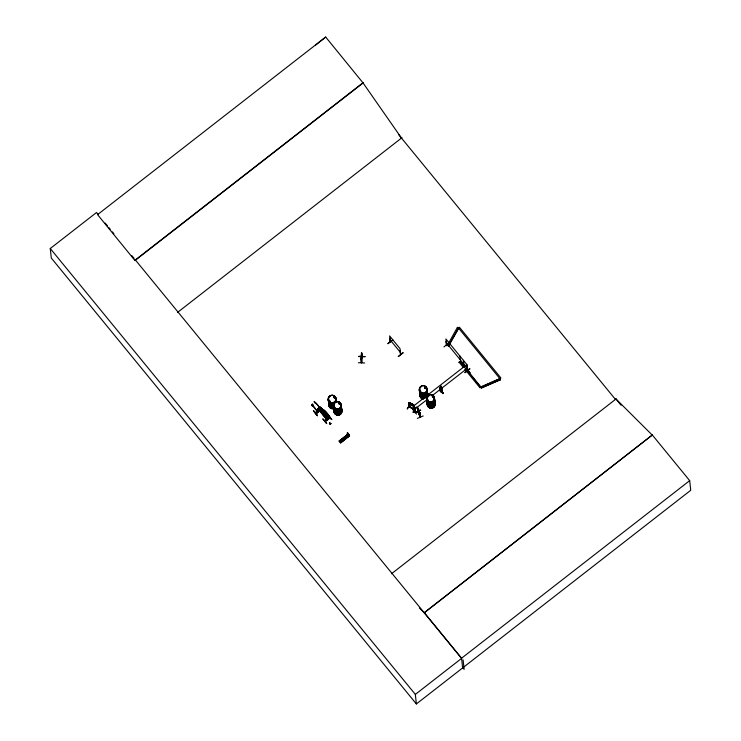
<?xml version="1.0" encoding="UTF-8"?>
<svg xmlns="http://www.w3.org/2000/svg" width="741" height="741" viewBox="0 0 741 741"><rect width="100%" height="100%" fill="white"/><g stroke="black" fill="none" stroke-linecap="round" stroke-linejoin="round"><path stroke-width="1.11" d="M409.013 406.698L408.671 402.539L412.292 403.891L414.191 405.466L414.562 411.635C415.896 412.311 413.256 407.865 414.089 405.623L440.237 385.274L440.932 391.229M414.571 409.31L413.858 409.245L413.598 405.234L414.099 405.503M414.571 409.347L409.495 406.79M361.664 352.957L361.682 356.143L361.58 355.217M414.645 411.533L415.247 411.375L414.719 411.681M415.192 411.44C415.757 411.125 413.793 406.744 414.775 407.596M440.747 391.109C440.117 392.211 441.729 389.062 440.349 387.423L440.441 391.813L439.913 387.775M441.303 390.627L440.96 386.95C443.59 386.32 440.793 392.193 441.932 390.535L441.377 390.766L441.849 390.238M361.627 356.097L361.654 354.42M361.636 353.401L361.599 352.966M358.431 362.729L364.683 362.979M348.251 433.55L348.937 434.948L348.548 435.94L347.205 432.976M349.363 435.754L340.23 442.312L340.656 442.84L349.539 435.967L348.103 434.059L339.174 441.043L339.61 441.571L348.539 434.458L348.622 435.893L347.297 433.152M358.783 356.569L365.035 356.773M361.478 361.988C361.46 366.387 360.58 350.456 361.728 362.747C362.164 357.718 362.136 357.607 361.636 353.55M361.256 358.931L361.293 358.375M361.497 358.19L361.488 355.921M361.682 356.134L361.321 359.617L361.571 358.144M417.868 412.144L417.674 411.505M390.229 342.073L390.044 338.433M390.618 341.962L390.637 341.916M400.427 354.541L400.223 350.549L400.649 354.328M400.835 354.374L399.983 348.576L389.609 335.905L390.266 342.064M317.843 409.977L318.037 411.764L317.407 409.449M317.556 411.357L317.491 409.171L318.185 409.708M318.074 411.033L318.417 411.45L318.167 409.616M361.543 357.431L361.432 358.412L361.423 354.309L361.256 359.005M361.673 352.883L361.608 353.966M361.534 356.801L361.349 355.782M361.071 358.366L361.376 362.534M446.508 344.898L446.916 345.51L445.897 338.943L466.645 364.285L466.96 367.156M467.367 370.444L466.719 369.981L467.312 370.194M467.302 370.259L467.099 368.444M329.662 401.224L329.625 400.779M329.93 401.057L329.652 401.252M329.912 401.233L329.384 401.381M334.2 397.639L334.274 396.963M334.719 397.509L334.812 397.13M334.839 397.343L334.163 397.63M334.839 407.291L334.645 407.142M339.276 403.891L339.341 403.308M339.962 403.817L339.452 404.021M339.174 404.002L340.1 404.03L339.943 403.224M420.545 391.535L420.406 391.637M425.167 387.376L425.464 388.025L425.927 387.552M425.853 387.802L425.732 387.376M424.991 387.867C426.232 389.368 426.288 386.005 424.945 387.45M428.057 400.075L427.752 400.612M427.844 400.427L428.289 400.196L427.853 400.427M432.512 396.787L432.901 396.278M433.244 396.426L432.466 396.759M318.287 408.217L318.658 408.68M318.473 407.921L318.593 409.375L324.966 417.146L318.398 409.523L318.435 407.939L326.151 417.924L324.762 416.359M327.744 417.127L327.735 416.961M327.707 416.331L327.337 415.997M361.756 356.653L361.413 362.534M321.501 408.411L327.93 416.303L321.511 408.541M327.568 417.257L327.624 416.016L328.078 417.544M446.415 345.287L446.147 341.268L446.795 345.695L446.397 345.149M347.946 433.133L347.464 432.818L348.094 433.466M348.807 435.069L348.937 434.948M467.293 370.796L467.043 370.417M417.665 411.551L417.544 407.643L420.091 413.867L417.544 408.282M419.86 416.516C420.925 419.563 419.258 408.458 417.479 407.67L417.859 412.005M420.342 416.914L417.905 411.524M447.434 345.287L457.382 327.374L458.447 327.93L499.962 378.734L500.916 377.993L459.401 327.189L448.518 345.964L447.453 345.408M318.361 411.412L318.148 409.569M326.642 417.554L327.133 417.164L327.559 419.369M327.337 417.628L326.688 417.137L327.142 417.822M327.198 419.684C326.976 415.34 326.725 421.323 327.235 418.971M412.265 403.947L409.643 403.058L410.912 404.503L413.283 405.42L412.274 403.901L410.634 404.725L408.8 403.169M414.46 409.532C407.967 406.522 409.634 408.171 408.726 402.65L410.44 402.909M410.264 403.697L407.217 409.051L410.542 403.771M411.051 403.4C409.162 403.808 414.126 405.79 411.653 403.715M410.662 404.725L412.496 405.707M412.292 403.891L414.154 405.531M413.839 409.106L413.598 405.234M415.025 408.476L413.311 412.283L416.331 406.92M413.08 412.153L415.599 407.689M413.302 412.265L415.803 407.791M333.969 397L333.83 397.435A3.9 3.788 -6.2 0 1 335.96 402.344A3.909 3.798 -6.2 0 0 333.765 397.426M335.025 407.606L334.691 407.217M339.054 403.465L339.971 403.206M420.638 391.192L420.545 391.739L420.814 391.257M428.483 403.502L428.631 403.502M312.767 405.772L317.046 410.968L313.017 405.605M326.309 419.036L325.54 417.609L326.577 418.85M326.8 419.202L327.05 419.712M330.134 422.694L329.68 422.861M318.862 408.541L318.676 409.68L318.723 408.43M327.855 417.729L321.464 409.819L328.031 417.618L327.707 416.97M333.941 396.991L334.784 396.87M339.313 403.465L339.749 403.345M421.249 394.592L420.684 394.564M412.635 409.365L416.525 414.126M443.09 393.452L439.821 389.507M443.322 393.193L440.071 389.238M326.688 423.62L322.78 418.813L326.679 423.556M326.401 418.934L325.401 417.711M329.671 422.722L329.402 423.296M446.971 345.528L446.508 341.694M447.87 343.565L443.942 346.945M440.043 387.941L440.349 387.423M441.534 386.765L440.96 386.95M466.802 367.101L467.108 366.591L467.293 370.908M440.478 391.619L440.932 391.285L440.534 391.739M464.866 372.491L469.701 368.536M469.924 368.87L465.042 372.714M469.868 372.603L467.238 369.463L469.877 372.603L467.571 370.37M392.776 339.952L387.784 343.741L392.786 340.036M398.315 356.588L403.197 352.679L398.306 356.504M652.321 434.995L424.223 612.761L652.321 434.995L689.686 480.64L690.732 490.283L416.377 703.95L51.305 258.063L50.268 248.513L96.515 212.51L97.96 214.269M325.688 37.05L97.571 214.631L134.973 260.545L363.09 82.973L325.688 37.05L315.749 44.988M134.945 260.267L363.062 82.696M177.553 312.406L402.02 137.659M320.149 407.17L321.677 408.643M318.278 409.588L317.741 410.06L317.305 409.486L317.843 409.06L318.991 409.662M320.214 407.55L321.9 409.81M321.826 409.106L320.168 407.068M318.056 409.588L317.491 409.171M318.574 409.217L324.956 417.016M315.12 412.765L320.029 408.949M320.168 409.125L315.323 413.015L320.195 409.106M320.686 409.745L315.805 413.598L320.649 409.662A4.39 0.537 52.1 0 0 317.796 405.308A4.39 0.537 52.1 0 0 315.175 402.984L315.722 403.641L314.045 401.594L314.582 402.252A5.261 0.648 52.1 0 1 317.722 405.04A5.261 0.648 52.1 0 1 321.122 410.236M324.688 415.664L326.373 418.443L324.66 415.423L321.437 411.885L323.196 414.858L321.529 412.413M323.335 410.653L325.151 413.58L325.058 413.052M318.528 407.004L322.391 411.774M323.502 412.089L325.058 413.561M324.604 415.469L326.373 417.915M324.817 416.831L326.42 418.396M327.948 414.849L331.857 419.591L327.717 414.969M326.327 418.378L322.511 413.265L323.456 414.154M327.244 418.906L327.578 419.462L327.05 417.026L326.503 417.489L326.938 418.017L327.485 417.591L326.855 417.924M324.326 420.731L329.226 416.914L330.866 418.86M329.912 417.748L324.956 421.509L329.856 417.637A4.39 0.537 52.1 0 0 326.994 413.274A4.39 0.537 52.1 0 0 324.382 410.94L324.919 411.607L323.243 409.56L323.78 410.218A5.261 0.648 52.1 0 1 326.92 413.006A5.261 0.648 52.1 0 1 330.319 418.202M325.169 421.759L330.069 417.943M339.193 441.062L348.103 434.059M348.668 434.643L339.619 441.58L348.029 434.133L348.474 434.689L348.131 434.226M348.363 434.217L348.715 434.93L348.465 434.522M348.187 435.162L348.557 434.745M340.221 442.303L349.409 435.643L340.675 442.849M349.307 435.523L340.573 442.664M460.059 361.46L459.124 362.321L460.059 361.46L481.307 388.006L500.434 379.698L481.307 388.006M427.122 399.612L414.367 409.375M432.531 395.407L440.645 389.09M441.256 388.608L467.404 368.258M480.807 386.802L479.872 387.663L499.953 378.614L480.826 386.922L467.228 370.324M615.41 399.353L615.947 398.936L652.339 435.18M391.517 573.747L615.993 399.001L621.125 405.271M462.625 667.947L461.569 658.221L689.686 480.64M416.377 703.95L415.34 694.4L461.587 658.397L135.51 260.128M615.993 399.001L615.456 399.418L398.556 134.501M316.231 409.532L317.185 410.866M469.627 372.714L466.33 368.796M328.059 417.433L321.464 409.819M441.506 387.524L442.007 390.544M414.738 408.356L415.053 411.255M334.775 397.76L333.867 397.269M330.106 404.327L329.625 404.215M335.293 410.662L334.941 410.468M432.485 396.185L433.077 396.092M433.207 397.056L432.411 396.972M318.037 411.764L317.713 409.921M418.257 408.976L419.323 412.57M418.535 409.671L418.711 410.662M414.904 412.672L420.545 410.032M414.803 412.496L420.647 410.264M419.897 416.72L419.712 412.728M420.027 413.265L419.517 412.82M417.405 418.378L423.176 415.97M334.256 396.954L334.645 397.056A3.909 3.798 -6.2 0 1 334.663 403.058M343.639 439.478L343.62 438.561L343.398 439.459M446.721 345.639L446.369 345.167M425.593 388.191L425.065 387.997M358.801 356.245L365.044 356.551M361.756 357.394L361.376 352.957M414.256 406.077L412.431 405.735L414.219 406.133M417.544 407.643L417.961 411.588L420.342 416.84M420.064 417.109L419.776 412.672M420.11 417.044L417.729 411.737M409.236 406.439L409.699 406.726L409.199 402.817M409.171 406.457L408.736 402.576L409.125 403.095M413.497 405.42L413.997 405.688M409.199 406.327L414.506 409.291M433.013 396.213L433.226 396.685M348.798 434.986L348.307 435.171M418.813 410.495L418.98 411.274M408.745 403.141L410.653 404.716M348.279 434.448L339.526 441.423M349.076 435.402L349.53 435.958M339.174 441.034L340.573 442.692M321.659 410.903L320.093 408.976M362.034 356.81L361.599 352.883M339.248 404.151L339.183 403.586M419.378 607.935L424.223 612.761M323.984 415.006L323.363 414.386L324.039 415.479M321.77 409.523L320.455 407.698M320.205 407.124L321.798 408.865M324.465 420.907L329.421 417.164M321.844 409.847L324.076 412.2L323.03 410.375M440.015 389.358L443.285 393.295L442.84 393.647L439.57 389.627M462.801 667.715L464.125 669.327L463.097 659.861M446.314 342.759L465.783 366.536M460.068 361.58L464.366 366.823M459.105 362.201L463.412 367.564M464.829 369.194L479.872 387.663M390.025 339.721L400.399 352.392M321.325 408.541L327.717 416.479M321.872 409.569L323.215 411.079L322.548 409.986M326.688 417.137L327.272 417.711M343.37 437.922L344.667 439.515M342.472 438.626L343.768 440.21M318.074 409.754L317.63 409.06M342.972 440.83L341.675 439.246M340.777 439.941L342.073 441.534M340.175 440.413L341.471 441.96M424.204 612.575L461.569 658.221M105.185 223.097L107.352 225.736M108.797 227.506L110.242 229.265M112.4 231.914L113.845 233.674M131.898 255.719L134.065 258.368M50.268 248.513L415.34 694.4M363.09 82.973L401.483 138.076M419.647 412.746L418.6 410.662M417.785 408.18L417.322 407.856M499.953 378.614L500.453 379.818M417.516 407.763L418.183 412.144M419.063 410.81L419.962 413.293M418.304 408.902L419.332 412.617M467.21 367.517L467.654 370.667L466.997 364.433L440.849 384.792L441.46 390.97M463.44 360.367L463.857 364.192M457.382 327.374L458.466 328.05L448.518 345.964M459.874 356.013L460.291 359.83M390.405 340.147L390.646 342.147M348.409 436.217L347.325 435.013M327.874 416.201L328.031 417.6M317.481 415.59L313.582 410.838M334.562 397.037A3.9 3.788 -6.2 0 1 334.663 403.058M328.569 401.622A3.909 3.798 -6.2 0 0 334.006 405.512A3.881 3.779 -6.2 0 1 328.587 401.566M336.331 402.446A3.909 3.798 -6.2 0 0 336.034 400.501A3.881 3.779 -6.2 0 1 336.294 402.382A3.9 3.788 -6.2 0 0 336.118 401.39A3.909 3.798 -6.2 0 1 336.405 402.344M328.689 402.687A3.909 3.798 -6.2 0 0 334.117 406.577A3.9 3.788 -6.2 0 1 328.708 403.678M336.145 401.566A3.909 3.798 -6.2 0 1 336.423 402.52M334.006 405.586A3.881 3.779 -6.2 0 1 328.606 401.724M336.016 400.603A3.881 3.779 -6.2 0 1 336.294 401.557M333.339 408.708A3.881 3.779 -6.2 0 1 329.161 403.604A3.909 3.798 -6.2 0 0 333.348 408.8M333.885 409.023A3.9 3.788 -6.2 0 0 338.322 413.182A3.9 3.788 -6.2 0 0 341.323 407.911A3.909 3.798 -6.2 0 1 338.322 413.191A3.909 3.798 -6.2 0 1 333.876 409.023A3.9 3.788 -6.2 0 0 339.091 410.959A3.9 3.788 -6.2 0 0 341.119 405.957A3.909 3.798 -6.2 0 1 337.609 411.292A3.909 3.798 -6.2 0 1 333.913 406.114A3.9 3.788 -6.2 0 0 333.691 408.069M333.756 408.004A3.909 3.807 -6.2 0 0 338.211 412.181A3.909 3.798 -6.2 0 0 341.221 406.846A3.909 3.807 -6.2 0 1 338.211 412.181A3.881 3.779 -6.2 0 1 333.793 408.059A3.909 3.798 -6.2 0 0 338.211 412.135A3.881 3.779 -6.2 0 0 341.203 406.939M341.193 406.79A3.881 3.779 -6.2 0 1 338.202 412.042A3.881 3.779 -6.2 0 1 333.774 407.902M341.268 405.679A3.909 3.798 -6.2 0 1 336.96 410.032A3.909 3.798 -6.2 0 1 333.774 404.882A3.9 3.788 -6.2 0 0 336.96 410.032A3.9 3.788 -6.2 0 0 341.258 405.679M334.247 409.115A3.9 3.788 -6.2 0 0 337.933 414.284A3.909 3.798 -6.2 0 0 341.453 408.958A3.9 3.788 -6.2 0 1 337.933 414.284A3.909 3.798 -6.2 0 1 334.237 409.115M427.288 390.896A3.9 3.788 -6.2 0 1 422.991 395.24A3.9 3.788 -6.2 0 1 419.814 390.099A3.909 3.798 -6.2 0 0 422 395.018A3.909 3.798 -6.2 0 0 427.066 392.85A3.909 3.798 -6.2 0 0 424.871 387.932A3.9 3.788 -6.2 0 1 425.76 388.414M426.492 389.099A3.9 3.788 -6.2 0 1 427.011 389.942M419.906 390.989A3.909 3.798 -6.2 0 0 423.593 396.166A3.909 3.798 -6.2 0 0 427.112 390.831A3.881 3.779 -6.2 0 1 424.111 396.185A3.881 3.779 -6.2 0 1 419.693 392.045M427.085 390.776A3.881 3.779 -6.2 0 1 424.093 396.027A3.881 3.779 -6.2 0 1 419.675 391.887M420.166 387.997A3.909 3.798 -6.2 0 1 420.879 387.274M419.795 393.999A3.9 3.788 -6.2 0 0 425.195 396.898A3.909 3.798 -6.2 0 1 419.767 393.008M424.334 398.223A3.9 3.788 -6.2 0 1 419.897 394.064A3.909 3.798 -6.2 0 0 424.334 398.232M427.631 394.888A3.9 3.788 -6.2 0 0 427.335 392.943A3.909 3.798 -6.2 0 1 427.39 395.851M427.381 392.804A3.955 3.853 -6.2 0 1 427.437 395.759M425.325 397.889A3.955 3.853 -6.2 0 1 419.823 393.943A3.9 3.788 -6.2 0 0 424.315 398.047M425.297 397.778A3.909 3.798 -6.2 0 1 419.869 393.888M420.23 393.98A3.909 3.798 -6.2 0 0 423.417 399.14A3.881 3.779 -6.2 0 1 420.249 393.934M434.522 398.815A3.9 3.788 -6.2 0 0 432.105 395.861A3.909 3.798 -6.2 0 1 434.3 400.77A3.909 3.798 -6.2 0 1 429.234 402.937A3.909 3.798 -6.2 0 1 427.038 398.019A3.9 3.788 -6.2 0 0 429.724 403.085A3.9 3.788 -6.2 0 0 434.541 399.807A3.909 3.807 -6.2 0 1 430.947 405.188A3.881 3.779 -6.2 0 1 427.288 400.057A3.909 3.807 -6.2 0 0 430.947 405.188A3.881 3.779 -6.2 0 0 434.448 399.908M432.086 395.675A3.909 3.798 -6.2 0 1 434.282 400.594A3.909 3.798 -6.2 0 1 429.215 402.761A3.909 3.798 -6.2 0 1 427.02 397.843A3.9 3.788 -6.2 0 0 429.224 402.752A3.9 3.788 -6.2 0 0 434.272 400.594A3.9 3.788 -6.2 0 0 432.086 395.685M427.52 396.972A3.909 3.798 -6.2 0 1 429.104 395.74A3.9 3.788 -6.2 0 0 427.52 396.972M427.362 401.02A3.909 3.798 -6.2 0 0 431.058 406.198A3.909 3.798 -6.2 0 0 434.578 400.862A3.9 3.788 -6.2 0 1 431.568 406.151A3.9 3.788 -6.2 0 1 427.131 401.983M311.433 405.031L312.646 404.141L311.433 405.031M312.304 406.087L313.508 405.197L312.304 406.087M329.958 424.38L331.162 423.481L330.014 424.287M313.573 410.847L317.417 415.701L313.573 410.847M466.543 366.184L466.728 366.739L466.543 366.184M320.853 409.958L315.962 413.793L320.872 409.977M329.81 402.094A3.89 3.788 -6.2 0 0 335.988 399.445A3.909 3.798 -6.2 0 0 330.569 395.555A3.909 3.798 -6.2 0 0 329.801 402.104A3.909 3.798 -6.2 0 0 336.006 399.445A3.89 3.788 -6.2 0 0 330.579 395.574A3.89 3.788 -6.2 0 0 329.81 402.094M329.819 402.178A3.881 3.779 -6.2 0 0 335.988 399.538A3.881 3.779 -6.2 0 0 330.588 395.666A3.881 3.779 -6.2 0 0 329.819 402.178M335.543 401.891A3.909 3.798 -6.2 0 0 334.543 396.852A3.9 3.788 -6.2 0 1 335.543 401.891A3.909 3.798 -6.2 0 1 330.477 403.326A3.909 3.798 -6.2 0 1 328.587 398.547A3.9 3.788 -6.2 0 0 330.477 403.326A3.9 3.788 -6.2 0 0 335.543 401.891M328.615 398.723A3.9 3.788 -6.2 0 0 333.793 403.567A3.909 3.798 -6.2 0 1 328.606 398.723M328.708 399.603A3.9 3.788 -6.2 0 0 333.885 404.447A3.909 3.798 -6.2 0 1 328.708 399.594M328.671 402.511A3.909 3.798 -6.2 0 0 334.098 406.401A3.9 3.788 -6.2 0 1 328.68 402.511M328.782 403.567A3.909 3.798 -6.2 0 0 334.21 407.457A3.9 3.788 -6.2 0 1 328.791 403.567M328.809 403.743A3.9 3.788 -6.2 0 0 334.228 407.624A3.909 3.798 -6.2 0 1 328.8 403.743M337.581 411.107A3.909 3.798 -6.2 0 0 341.101 405.781A3.9 3.788 -6.2 0 1 337.581 411.107A3.909 3.798 -6.2 0 1 333.895 405.929A3.9 3.788 -6.2 0 0 337.581 411.107M334.988 408.43A3.9 3.788 -6.2 0 0 341.184 405.781A3.909 3.798 -6.2 0 0 335.756 401.891A3.909 3.798 -6.2 0 0 334.988 408.439A3.881 3.779 -6.2 0 0 341.175 405.873A3.881 3.779 -6.2 0 0 335.775 402.002A3.881 3.779 -6.2 0 0 335.006 408.513A3.909 3.798 -6.2 0 0 341.193 405.781A3.9 3.788 -6.2 0 0 335.766 401.9A3.9 3.788 -6.2 0 0 334.988 408.43M336.979 410.208A3.909 3.798 -6.2 0 0 341.286 405.855A3.9 3.788 -6.2 0 1 336.979 410.208A3.909 3.798 -6.2 0 1 333.793 405.058A3.9 3.788 -6.2 0 0 336.979 410.208M341.008 404.901A3.909 3.798 -6.2 0 0 338.859 402.891A3.9 3.788 -6.2 0 1 340.999 404.901M340.99 404.725A3.909 3.798 -6.2 0 0 338.841 402.715A3.9 3.788 -6.2 0 1 340.98 404.725M338.535 415.127A3.909 3.798 -6.2 0 0 341.017 408.995A3.881 3.779 -6.2 0 1 338.526 415.043A3.909 3.798 -6.2 0 1 334.33 409.995A3.881 3.779 -6.2 0 0 338.526 415.043A3.9 3.788 -6.2 0 0 341.017 408.995A3.909 3.807 -6.2 0 1 338.535 415.099A3.9 3.788 -6.2 0 1 334.339 409.995A3.909 3.807 -6.2 0 0 338.535 415.099M337.915 414.108A3.9 3.788 -6.2 0 0 341.425 408.782A3.909 3.798 -6.2 0 1 337.915 414.117A3.909 3.798 -6.2 0 1 334.219 408.939A3.9 3.788 -6.2 0 0 337.915 414.108M338.804 412.904A3.9 3.788 -6.2 0 0 341.305 407.726A3.909 3.798 -6.2 0 1 338.804 412.913A3.909 3.798 -6.2 0 1 333.876 409.838A3.9 3.788 -6.2 0 0 338.804 412.904M420.907 392.498A3.881 3.779 -6.2 0 0 427.075 389.859A3.881 3.779 -6.2 0 0 421.675 385.996A3.881 3.779 -6.2 0 0 420.907 392.498M420.879 392.424A3.909 3.798 -6.2 0 0 427.085 389.775A3.909 3.798 -6.2 0 0 421.657 385.876A3.909 3.798 -6.2 0 0 420.879 392.424M426.631 392.211A3.909 3.798 -6.2 0 0 425.63 387.173A3.9 3.788 -6.2 0 1 426.621 392.211A3.909 3.798 -6.2 0 1 421.555 393.656A3.909 3.798 -6.2 0 1 419.675 388.868A3.9 3.788 -6.2 0 0 421.564 393.647A3.9 3.788 -6.2 0 0 426.621 392.211M422.972 395.064A3.9 3.788 -6.2 0 0 427.27 390.72A3.909 3.798 -6.2 0 1 422.972 395.073A3.909 3.798 -6.2 0 1 419.786 389.923A3.9 3.788 -6.2 0 0 422.972 395.064M426.992 389.766A3.9 3.788 -6.2 0 0 424.852 387.756A3.909 3.798 -6.2 0 1 427.001 389.766M426.64 392.387A3.9 3.788 -6.2 0 0 425.64 387.358A3.909 3.798 -6.2 0 1 426.649 392.387A3.909 3.798 -6.2 0 1 421.573 393.832A3.909 3.798 -6.2 0 1 419.693 389.044A3.9 3.788 -6.2 0 0 421.583 393.823A3.9 3.788 -6.2 0 0 426.64 392.387M424.204 397A3.909 3.798 -6.2 0 0 427.214 391.711A3.9 3.788 -6.2 0 1 424.204 397A3.909 3.798 -6.2 0 1 419.749 392.832A3.9 3.788 -6.2 0 0 424.204 397M426.075 396.379A3.9 3.788 -6.2 0 0 427.224 391.896A3.909 3.798 -6.2 0 1 426.075 396.389M427.372 395.675A3.9 3.788 -6.2 0 0 427.316 392.767A3.909 3.798 -6.2 0 1 427.372 395.675M427.742 395.768A3.909 3.798 -6.2 0 0 427.446 393.823A3.881 3.779 -6.2 0 1 427.705 395.713M430.345 404.225A3.9 3.788 -6.2 0 0 434.643 399.871A3.909 3.798 -6.2 0 1 430.336 404.225A3.909 3.798 -6.2 0 1 427.159 399.075A3.9 3.788 -6.2 0 0 430.345 404.225M434.365 398.917A3.9 3.788 -6.2 0 0 433.837 398.074A3.909 3.798 -6.2 0 1 434.365 398.917A3.881 3.779 -6.2 0 1 428.252 401.474A3.881 3.779 -6.2 0 1 429.02 394.972A3.881 3.779 -6.2 0 1 434.421 398.834M430.317 404.049A3.909 3.798 -6.2 0 0 434.634 399.695A3.9 3.788 -6.2 0 1 430.317 404.04A3.909 3.798 -6.2 0 1 427.14 398.899A3.9 3.788 -6.2 0 0 430.317 404.04M434.346 398.741A3.909 3.798 -6.2 0 0 433.828 397.889A3.9 3.788 -6.2 0 1 434.337 398.741M430.947 405.142A3.909 3.798 -6.2 0 0 434.467 399.807A3.881 3.779 -6.2 0 1 430.938 405.049A3.881 3.779 -6.2 0 1 427.27 399.899A3.909 3.798 -6.2 0 0 430.947 405.142M428.233 401.39A3.9 3.788 -6.2 0 0 434.43 398.741A3.909 3.798 -6.2 0 0 429.002 394.86A3.909 3.798 -6.2 0 0 428.233 401.409A3.909 3.798 -6.2 0 0 434.439 398.751A3.9 3.788 -6.2 0 0 429.011 394.86A3.9 3.788 -6.2 0 0 428.233 401.39M428.242 396.435A3.909 3.798 -6.2 0 0 427.538 397.148A3.9 3.788 -6.2 0 1 428.252 396.435M431.688 407.198A3.9 3.788 -6.2 0 0 434.689 401.918A3.909 3.798 -6.2 0 1 431.688 407.207A3.909 3.798 -6.2 0 1 427.233 403.039A3.9 3.788 -6.2 0 0 431.688 407.198M431.781 408.087A3.909 3.798 -6.2 0 0 434.791 402.798A3.881 3.779 -6.2 0 1 431.771 408.013A3.909 3.807 -6.2 0 1 427.316 403.882A3.881 3.779 -6.2 0 0 431.771 408.013A3.909 3.807 -6.2 0 0 434.791 402.761A3.9 3.788 -6.2 0 1 431.781 408.087A3.909 3.798 -6.2 0 1 427.325 403.919A3.9 3.788 -6.2 0 0 431.781 408.087M431.66 407.022A3.9 3.788 -6.2 0 0 434.671 401.742A3.909 3.798 -6.2 0 1 431.67 407.031A3.909 3.798 -6.2 0 1 427.214 402.863A3.9 3.788 -6.2 0 0 431.66 407.022M431.549 405.975A3.9 3.788 -6.2 0 0 434.55 400.696A3.909 3.798 -6.2 0 1 431.549 405.975A3.909 3.798 -6.2 0 1 427.103 401.807A3.9 3.788 -6.2 0 0 431.549 405.975"/></g></svg>
